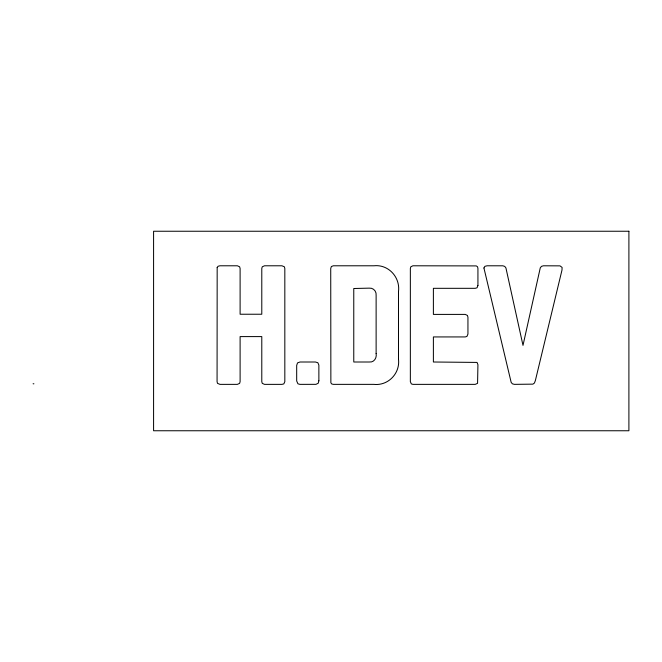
<?xml version="1.0" encoding="UTF-8"?>
<svg xmlns="http://www.w3.org/2000/svg" width="662" height="662" viewBox="0 0 662 662"><rect width="100%" height="100%" fill="white"/><g stroke="black" fill="none" stroke-linecap="round" stroke-linejoin="round"><path stroke-width="0.99" d="M33.1 383.77L33.903 383.803M376.124 353.475C377.001 357.761 374.138 362.594 369.355 362.006L353.789 362.006L353.765 359.855L353.765 288.508L369.181 288.144C373.294 287.639 376.67 291.354 376.124 295.384L376.124 353.475M483.93 267.986L511.163 382.363L512.396 383.828L514.341 384.357L532.927 384.142L534.433 383.033L535.384 380.501L561.997 270.038L562.096 267.415L559.986 265.859L543.419 265.793L541.491 266.347L540.275 267.837L522.997 345.382L505.925 267.936L504.742 266.405L502.855 265.801L487.1 265.785L484.89 266.331L483.93 267.986M318.877 380.807L318.223 383.24L315.973 384.341L299.869 384.357L297.925 383.803L296.684 380.964L296.684 365.391L297.528 362.9L299.969 362.006L315.443 362.006L317.868 362.743L318.869 365.093L318.877 380.807M398.491 359.209C400.253 373.393 388.122 385.979 373.84 384.365L333.267 384.357L331.679 383.943L330.868 382.785L330.727 268.499L331.364 266.529L333.358 265.785L373.98 265.785C388.486 264.204 400.361 277.304 398.491 291.52L398.491 359.209M477.931 285.438L477.054 287.788L475.225 288.318L433.387 288.318L433.387 314.4L465.229 314.4L467.471 315.468L467.943 317.28L467.943 334.053L466.917 336.453L465.229 336.933L433.387 336.933L433.387 362.006L477.054 362.42L477.931 364.712L477.567 383.339L475.225 384.365L412.889 384.365L411.334 383.894L410.349 381.651L410.349 268.499L410.804 266.811L412.889 265.785L476.284 265.909L477.567 266.811L477.931 268.499L477.931 285.438M217.169 267.564L217.07 381.651L217.492 383.339L219.95 384.365L237.393 384.365L239.636 383.339L240.107 381.651L240.107 336.594L261.788 336.594L261.788 381.651L262.251 383.339L264.494 384.365L281.946 384.365L283.832 383.894L284.825 381.651L284.825 268.499L284.395 266.811L281.946 265.785L264.494 265.785L262.251 266.811L261.788 268.499L261.788 314.235L240.107 314.235L240.107 268.499L239.636 266.811L237.393 265.785L219.95 265.785L218.055 266.256L217.169 267.564M628.9 231.245L153.584 231.245L153.584 430.755L628.9 430.755L628.9 231.245"/></g></svg>
